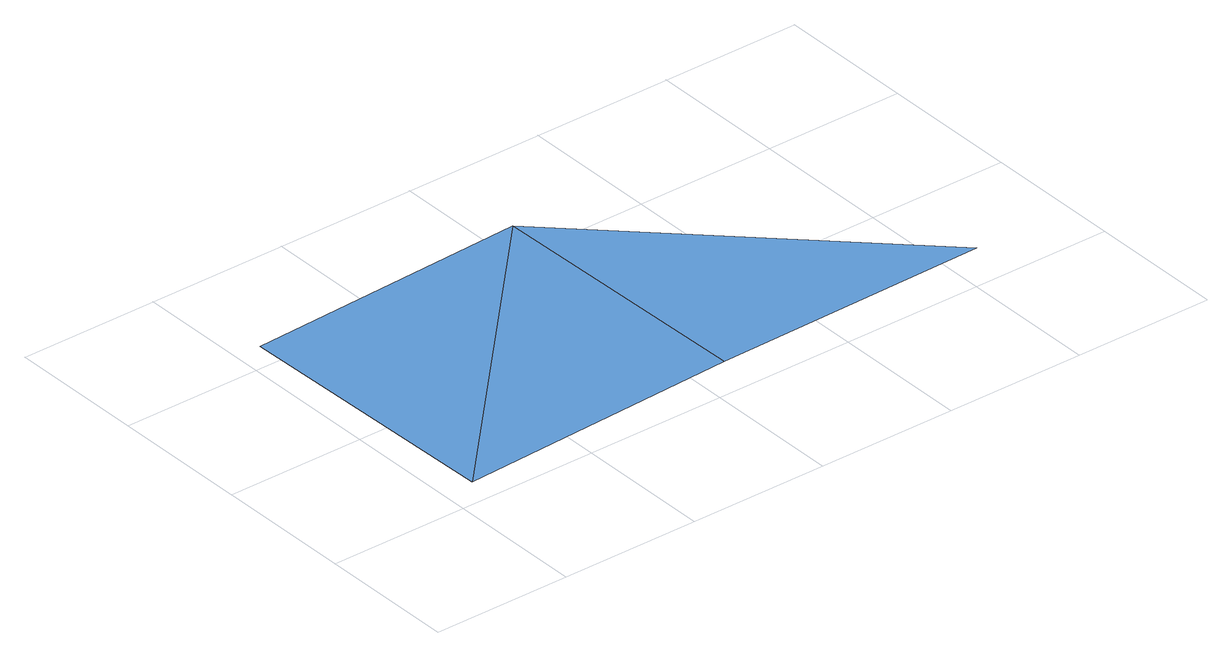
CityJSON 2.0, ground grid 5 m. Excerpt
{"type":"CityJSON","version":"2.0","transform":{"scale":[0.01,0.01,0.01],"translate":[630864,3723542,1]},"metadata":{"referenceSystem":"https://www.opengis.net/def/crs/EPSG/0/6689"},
"CityObjects":{
"waterbody1":{"type":"WaterBody","attributes":{"name":"福岡県津波浸水想定図","class":"1140","function":"2","WaterBodyTsunamiRiskAttribute.description":"1","WaterBodyTsunamiRiskAttribute.rank":"3"},"geometry":[{"type":"MultiSurface","lod":"1","boundaries":[[[0,1,2]],[[0,3,1]]]}]},
"waterbody2":{"type":"WaterBody","attributes":{"name":"福岡県津波浸水想定図","class":"1140","function":"2","WaterBodyTsunamiRiskAttribute.description":"1","WaterBodyTsunamiRiskAttribute.rank":"1"},"geometry":[{"type":"MultiSurface","lod":"1","boundaries":[[[1,3,4]]]}]}
},
"vertices":[
[116,99,94],[1096,1119,119],[96,1099,94],[1115,119,119],
[2114,138,119]
]}
